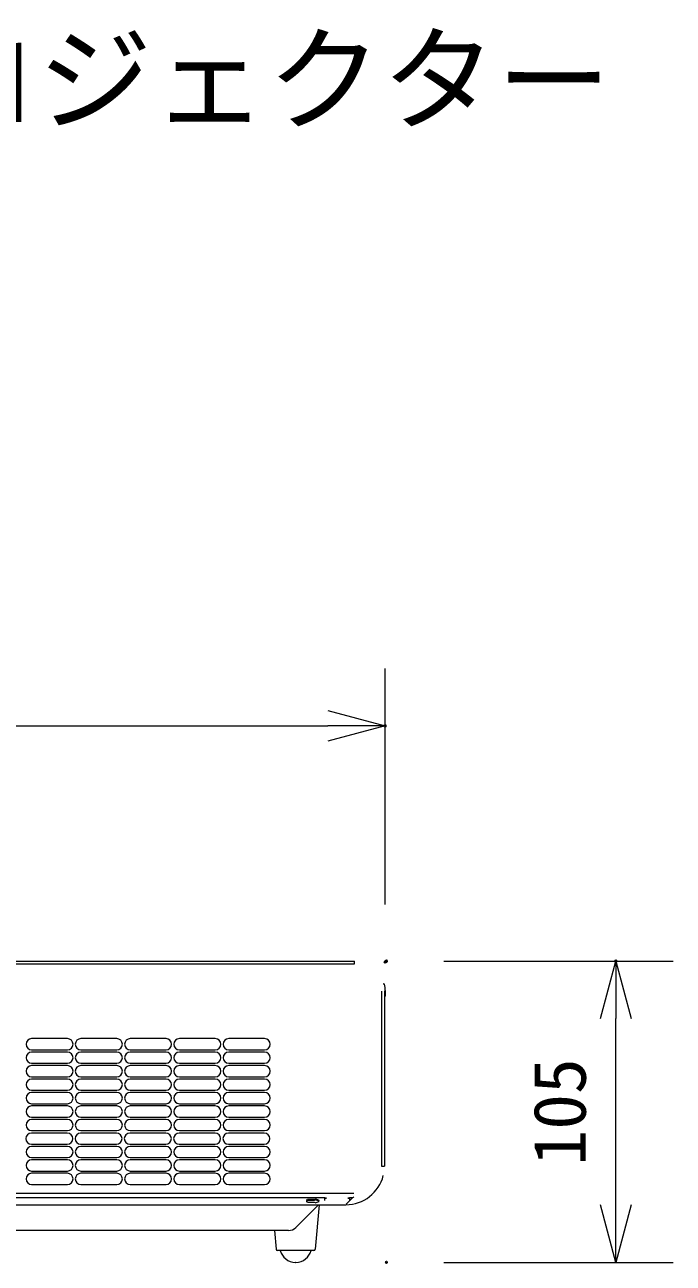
# Model space of a CAD drawing. Units: millimetres, scale not verified. Extents: x -63 to 62, y -57 to 57.
# Drawn here: x -19.97 to 2.64, y 13.52 to 56.69 of the extents above; entities that cross this region are included whole.
import ezdxf
from ezdxf.enums import TextEntityAlignment as Align

# ---------------------------------------------------------------- set-up
doc = ezdxf.new("R2010")
doc.units = ezdxf.units.MM
doc.header["$LTSCALE"] = 0.125
doc.header["$PDMODE"] = 32
doc.header["$PDSIZE"] = 0.0625
for name, color, linetype, lineweight in [('0-0_0', 7, 'Continuous', 9), ('0-3_GAIKEI', 1, 'Continuous', 18), ('0-6_SUNPO', 7, 'Continuous', 9)]:
    doc.layers.add(name, color=color, linetype=linetype, lineweight=lineweight)
doc.layers.add('0-2_MOJI1', color=7, linetype='Continuous')
doc.layers.add('0-5_DEFPOINTS', color=7, linetype='Continuous')
doc.styles.add('ＭＳ ゴシック', font='')
doc.styles.get('ＭＳ ゴシック').set_extended_font_data('MS Gothic')

# ---------------------------------------------------------------- blocks, each defined once
blk = doc.blocks.new('_OPEN30')
at = {"layer": '0-0_0'}
blk.add_line((0, 0), (-1, 0), dxfattribs=at)
blk.add_lwpolyline([(-1, 0.26795), (0, 0), (-1, -0.26795)], dxfattribs=at)
blk = doc.blocks.new('D5')
at = {"layer": '0-5_DEFPOINTS'}
for p in [(-10.1879, 18.1386), (-2.1879, 18.1386), (-10.1879, 7.6386)]:
    blk.add_point(p, dxfattribs=at)
at = {"layer": '0-6_SUNPO'}
for p, q in [((-8.1879, 18.1386), (-0.1879, 18.1386)), ((-2.1879, 9.6386), (-2.1879, 16.1386)), ((-8.1879, 7.6386), (-0.1879, 7.6386))]:
    blk.add_line(p, q, dxfattribs=at)
at = {"layer": '0-6_SUNPO', "xscale": 2, "yscale": 2}
for p, rotation in [((-2.1879, 18.1386), 90), ((-2.1879, 7.6386), 270)]:
    blk.add_blockref('_OPEN30', p, dxfattribs=dict(at, rotation=rotation))
at = {"layer": '0-6_SUNPO', "style": 'ＭＳ ゴシック'}
blk.add_text('105', height=1.833, rotation=90, dxfattribs=at).set_placement((-2.6879, 11.0136), align=Align.BOTTOM_LEFT)
blk = doc.blocks.new('D4')
at = {"layer": '0-5_DEFPOINTS'}
for p in [(-10.2313, 26.3393), (-45.1313, 18.1083), (-10.2313, 18.1083)]:
    blk.add_point(p, dxfattribs=at)
at = {"layer": '0-6_SUNPO'}
for p, q in [((-45.1313, 20.1083), (-45.1313, 28.3393)), ((-10.2313, 20.1083), (-10.2313, 28.3393)), ((-43.1313, 26.3393), (-12.2313, 26.3393))]:
    blk.add_line(p, q, dxfattribs=at)
at = {"layer": '0-6_SUNPO', "xscale": 2, "yscale": 2, "rotation": 180}
blk.add_blockref('_OPEN30', (-45.1313, 26.3393), dxfattribs=at)
at = {"layer": '0-6_SUNPO', "xscale": 2, "yscale": 2}
blk.add_blockref('_OPEN30', (-10.2313, 26.3393), dxfattribs=at)
at = {"layer": '0-6_SUNPO', "style": 'ＭＳ ゴシック'}
blk.add_text('349', height=1.833, dxfattribs=at).set_placement((-29.5563, 26.8393), align=Align.BOTTOM_LEFT)

msp = doc.modelspace()

# ---------------------------------------------------------------- linework, layer by layer
at = {"layer": '0-3_GAIKEI', "color": 7}
for p, q in [((-41.2479, 24.0542), (-8.4791, 24.0542)), ((-7.4301, 23.0052), (-7.4301, 16.911)), ((-22.9384, 15.5623), (-8.7788, 15.5623)), ((-9.7279, 15.5623), (-10.5247, 14.7655)), ((-9.7079, 15.5623), (-9.8438, 14.0094)), ((-10.7719, 14.6631), (-21.7552, 14.6631)), ((-11.2677, 14.6631), (-11.2105, 14.0094)), ((-9.8936, 13.9638), (-11.1608, 13.9638)), ((-10.5172, 13.5542), (-10.5372, 13.5542))]:
    msp.add_line(p, q, dxfattribs=at)
at = {"layer": '0-3_GAIKEI'}
for p, q in [((-41.2479, 23.9543), (-8.4791, 23.9543)), ((-8.4791, 23.9543), (-8.4791, 24.0542)), ((-7.53, 23.0052), (-7.53, 16.911)), ((-7.4294, 23.2562), (-7.472, 23.2599)), ((-7.4278, 23.249), (-7.4698, 23.251)), ((-7.4012, 23.0546), (-7.4353, 23.0562)), ((-7.4005, 23.0356), (-7.4329, 23.0341)), ((-7.4301, 23.0052), (-7.4001, 23.0066)), ((-7.4001, 22.833), (-7.4001, 23.0066)), ((-7.4001, 22.8407), (-7.4301, 22.8392)), ((-7.4001, 22.833), (-7.4301, 22.8304)), ((-18.4846, 21.3524), (-19.7334, 21.3524)), ((-16.7662, 21.3524), (-18.015, 21.3524)), ((-15.0479, 21.3524), (-16.2967, 21.3524)), ((-13.3295, 21.3524), (-14.5783, 21.3524)), ((-11.6111, 21.3524), (-12.8599, 21.3524)), ((-19.7334, 20.9615), (-18.4846, 20.9615)), ((-18.4846, 20.8828), (-19.7334, 20.8828)), ((-18.015, 20.9615), (-16.7662, 20.9615)), ((-16.7662, 20.8828), (-18.015, 20.8828)), ((-16.2967, 20.9615), (-15.0479, 20.9615)), ((-15.0479, 20.8828), (-16.2967, 20.8828)), ((-14.5783, 20.9615), (-13.3295, 20.9615)), ((-13.3295, 20.8828), (-14.5783, 20.8828)), ((-12.8599, 20.9615), (-11.6111, 20.9615)), ((-11.6111, 20.8828), (-12.8599, 20.8828)), ((-19.7334, 20.492), (-18.4846, 20.492)), ((-18.4846, 20.4133), (-19.7334, 20.4133)), ((-18.015, 20.492), (-16.7662, 20.492)), ((-16.7662, 20.4133), (-18.015, 20.4133)), ((-16.2967, 20.492), (-15.0479, 20.492)), ((-15.0479, 20.4133), (-16.2967, 20.4133)), ((-14.5783, 20.492), (-13.3295, 20.492)), ((-13.3295, 20.4133), (-14.5783, 20.4133)), ((-12.8599, 20.492), (-11.6111, 20.492)), ((-11.6111, 20.4133), (-12.8599, 20.4133)), ((-19.7334, 20.0224), (-18.4846, 20.0224)), ((-18.4846, 19.9437), (-19.7334, 19.9437)), ((-18.015, 20.0224), (-16.7662, 20.0224)), ((-16.7662, 19.9437), (-18.015, 19.9437)), ((-16.2967, 20.0224), (-15.0479, 20.0224)), ((-15.0479, 19.9437), (-16.2967, 19.9437)), ((-14.5783, 20.0224), (-13.3295, 20.0224)), ((-13.3295, 19.9437), (-14.5783, 19.9437)), ((-12.8599, 20.0224), (-11.6111, 20.0224)), ((-11.6111, 19.9437), (-12.8599, 19.9437)), ((-19.7334, 19.5529), (-18.4846, 19.5529)), ((-18.4846, 19.4741), (-19.7334, 19.4741)), ((-18.015, 19.5529), (-16.7662, 19.5529)), ((-16.7662, 19.4741), (-18.015, 19.4741)), ((-16.2967, 19.5529), (-15.0479, 19.5529)), ((-15.0479, 19.4741), (-16.2967, 19.4741)), ((-14.5783, 19.5529), (-13.3295, 19.5529)), ((-13.3295, 19.4741), (-14.5783, 19.4741)), ((-12.8599, 19.5529), (-11.6111, 19.5529)), ((-11.6111, 19.4741), (-12.8599, 19.4741)), ((-19.7334, 19.0833), (-18.4846, 19.0833)), ((-18.4846, 19.0046), (-19.7334, 19.0046)), ((-18.015, 19.0833), (-16.7662, 19.0833)), ((-16.7662, 19.0046), (-18.015, 19.0046)), ((-16.2967, 19.0833), (-15.0479, 19.0833)), ((-15.0479, 19.0046), (-16.2967, 19.0046)), ((-14.5783, 19.0833), (-13.3295, 19.0833)), ((-13.3295, 19.0046), (-14.5783, 19.0046)), ((-12.8599, 19.0833), (-11.6111, 19.0833)), ((-11.6111, 19.0046), (-12.8599, 19.0046)), ((-19.7334, 18.6138), (-18.4846, 18.6138)), ((-18.015, 18.6138), (-16.7662, 18.6138)), ((-16.2967, 18.6138), (-15.0479, 18.6138)), ((-14.5783, 18.6138), (-13.3295, 18.6138)), ((-12.8599, 18.6138), (-11.6111, 18.6138)), ((-18.4846, 18.535), (-19.7334, 18.535)), ((-19.7334, 18.1442), (-18.4846, 18.1442)), ((-16.7662, 18.535), (-18.015, 18.535)), ((-18.015, 18.1442), (-16.7662, 18.1442)), ((-15.0479, 18.535), (-16.2967, 18.535)), ((-16.2967, 18.1442), (-15.0479, 18.1442)), ((-13.3295, 18.535), (-14.5783, 18.535)), ((-14.5783, 18.1442), (-13.3295, 18.1442)), ((-11.6111, 18.535), (-12.8599, 18.535)), ((-12.8599, 18.1442), (-11.6111, 18.1442)), ((-18.494, 18.0616), (-19.7428, 18.0616)), ((-16.7756, 18.0616), (-18.0245, 18.0616)), ((-15.0573, 18.0616), (-16.3061, 18.0616)), ((-13.3389, 18.0616), (-14.5877, 18.0616)), ((-11.6206, 18.0616), (-12.8694, 18.0616)), ((-19.7428, 17.6708), (-18.494, 17.6708)), ((-18.4846, 17.5959), (-19.7334, 17.5959)), ((-18.0245, 17.6708), (-16.7756, 17.6708)), ((-16.7662, 17.5959), (-18.015, 17.5959)), ((-16.3061, 17.6708), (-15.0573, 17.6708)), ((-15.0479, 17.5959), (-16.2967, 17.5959)), ((-14.5877, 17.6708), (-13.3389, 17.6708)), ((-13.3295, 17.5959), (-14.5783, 17.5959)), ((-12.8694, 17.6708), (-11.6206, 17.6708)), ((-11.6111, 17.5959), (-12.8599, 17.5959)), ((-19.7334, 17.2051), (-18.4846, 17.2051)), ((-18.4846, 17.1264), (-19.7334, 17.1264)), ((-18.015, 17.2051), (-16.7662, 17.2051)), ((-16.7662, 17.1264), (-18.015, 17.1264)), ((-16.2967, 17.2051), (-15.0479, 17.2051)), ((-15.0479, 17.1264), (-16.2967, 17.1264)), ((-14.5783, 17.2051), (-13.3295, 17.2051)), ((-13.3295, 17.1264), (-14.5783, 17.1264)), ((-12.8599, 17.2051), (-11.6111, 17.2051)), ((-11.6111, 17.1264), (-12.8599, 17.1264)), ((-7.53, 16.911), (-7.4301, 16.911)), ((-19.7334, 16.7356), (-18.4846, 16.7356)), ((-18.4846, 16.6568), (-19.7334, 16.6568)), ((-18.015, 16.7356), (-16.7662, 16.7356)), ((-16.7662, 16.6568), (-18.015, 16.6568)), ((-16.2967, 16.7356), (-15.0479, 16.7356)), ((-15.0479, 16.6568), (-16.2967, 16.6568)), ((-14.5783, 16.7356), (-13.3295, 16.7356)), ((-13.3295, 16.6568), (-14.5783, 16.6568)), ((-12.8599, 16.7356), (-11.6111, 16.7356)), ((-11.6111, 16.6568), (-12.8599, 16.6568)), ((-19.7334, 16.266), (-18.4846, 16.266)), ((-18.015, 16.266), (-16.7662, 16.266)), ((-16.2967, 16.266), (-15.0479, 16.266)), ((-14.5783, 16.266), (-13.3295, 16.266)), ((-12.8599, 16.266), (-11.6111, 16.266)), ((-7.5851, 16.2832), (-7.5852, 16.2831)), ((-41.2229, 15.9619), (-8.5041, 15.9619)), ((-41.196, 15.8101), (-9.51, 15.8101)), ((-10.1375, 15.7396), (-10.1375, 15.6847)), ((-10.1348, 15.7087), (-10.1375, 15.7396)), ((-10.1348, 15.6538), (-10.1375, 15.6847)), ((-10.1348, 15.7087), (-10.1348, 15.6538)), ((-10.1176, 15.713), (-10.1176, 15.7446)), ((-9.8778, 15.7446), (-10.1176, 15.7446)), ((-9.8751, 15.713), (-10.1176, 15.713)), ((-10.1176, 15.6494), (-9.8751, 15.6494)), ((-9.8778, 15.7608), (-9.8778, 15.7446)), ((-9.8751, 15.7299), (-9.8778, 15.7608)), ((-9.8751, 15.713), (-9.8778, 15.7446)), ((-9.8751, 15.7299), (-9.8751, 15.713)), ((-9.8751, 15.6494), (-9.8751, 15.6325)), ((-9.8435, 15.7323), (-9.8412, 15.7636)), ((-9.7136, 15.6836), (-9.8435, 15.7323)), ((-9.8434, 15.6301), (-9.7135, 15.6788)), ((-9.7113, 15.7149), (-9.8412, 15.7636)), ((-9.7136, 15.6836), (-9.7113, 15.7149)), ((-9.7106, 15.6811), (-9.708, 15.712)), ((-9.5108, 15.7152), (-9.51, 15.8101)), ((-9.4609, 15.7632), (-9.4604, 15.8176)), ((-8.531, 15.8101), (-8.7639, 15.5772)), ((-8.6967, 15.8176), (-8.6962, 15.7632)), ((-8.6471, 15.8101), (-8.6463, 15.7152)), ((-8.6471, 15.8101), (-8.531, 15.8101)), ((-8.5041, 15.837), (-8.5235, 15.8176))]:
    msp.add_line(p, q, dxfattribs=at)
for centre, radius, start, end in [((-8.4791, 23.0065), 1.079, 0, 13.38216), ((-19.7334, 21.1569), 0.1954, 90, 270), ((-18.4846, 21.1569), 0.1954, 270, 90), ((-18.015, 21.1569), 0.1954, 90, 270), ((-16.7662, 21.1569), 0.1954, 270, 90), ((-16.2967, 21.1569), 0.1954, 90, 270), ((-15.0479, 21.1569), 0.1954, 270, 90), ((-14.5783, 21.1569), 0.1954, 90, 270), ((-13.3295, 21.1569), 0.1954, 270, 90), ((-12.8599, 21.1569), 0.1954, 90, 270), ((-11.6111, 21.1569), 0.1954, 270, 90), ((-19.7334, 20.6874), 0.1954, 90, 270), ((-18.4846, 20.6874), 0.1954, 270, 90), ((-18.015, 20.6874), 0.1954, 90, 270), ((-16.7662, 20.6874), 0.1954, 270, 90), ((-16.2967, 20.6874), 0.1954, 90, 270), ((-15.0479, 20.6874), 0.1954, 270, 90), ((-14.5783, 20.6874), 0.1954, 90, 270), ((-13.3295, 20.6874), 0.1954, 270, 90), ((-12.8599, 20.6874), 0.1954, 90, 270), ((-11.6111, 20.6874), 0.1954, 270, 90), ((-19.7334, 20.2178), 0.1954, 90, 270), ((-18.4846, 20.2178), 0.1954, 270, 90), ((-18.015, 20.2178), 0.1954, 90, 270), ((-16.7662, 20.2178), 0.1954, 270, 90), ((-16.2967, 20.2178), 0.1954, 90, 270), ((-15.0479, 20.2178), 0.1954, 270, 90), ((-14.5783, 20.2178), 0.1954, 90, 270), ((-13.3295, 20.2178), 0.1954, 270, 90), ((-12.8599, 20.2178), 0.1954, 90, 270), ((-11.6111, 20.2178), 0.1954, 270, 90), ((-19.7334, 19.7483), 0.1954, 90, 270), ((-18.4846, 19.7483), 0.1954, 270, 90), ((-18.015, 19.7483), 0.1954, 90, 270), ((-16.7662, 19.7483), 0.1954, 270, 90), ((-16.2967, 19.7483), 0.1954, 90, 270), ((-15.0479, 19.7483), 0.1954, 270, 90), ((-14.5783, 19.7483), 0.1954, 90, 270), ((-13.3295, 19.7483), 0.1954, 270, 90), ((-12.8599, 19.7483), 0.1954, 90, 270), ((-11.6111, 19.7483), 0.1954, 270, 90), ((-19.7334, 19.2787), 0.1954, 90, 270), ((-18.4846, 19.2787), 0.1954, 270, 90), ((-18.015, 19.2787), 0.1954, 90, 270), ((-16.7662, 19.2787), 0.1954, 270, 90), ((-16.2967, 19.2787), 0.1954, 90, 270), ((-15.0479, 19.2787), 0.1954, 270, 90), ((-14.5783, 19.2787), 0.1954, 90, 270), ((-13.3295, 19.2787), 0.1954, 270, 90), ((-12.8599, 19.2787), 0.1954, 90, 270), ((-11.6111, 19.2787), 0.1954, 270, 90), ((-19.7334, 18.8092), 0.1954, 90, 270), ((-18.4846, 18.8092), 0.1954, 270, 90), ((-18.015, 18.8092), 0.1954, 90, 270), ((-16.7662, 18.8092), 0.1954, 270, 90), ((-16.2967, 18.8092), 0.1954, 90, 270), ((-15.0479, 18.8092), 0.1954, 270, 90), ((-14.5783, 18.8092), 0.1954, 90, 270), ((-13.3295, 18.8092), 0.1954, 270, 90), ((-12.8599, 18.8092), 0.1954, 90, 270), ((-11.6111, 18.8092), 0.1954, 270, 90), ((-19.7334, 18.3396), 0.1954, 90, 270), ((-18.4846, 18.3396), 0.1954, 270, 90), ((-18.015, 18.3396), 0.1954, 90, 270), ((-16.7662, 18.3396), 0.1954, 270, 90), ((-16.2967, 18.3396), 0.1954, 90, 270), ((-15.0479, 18.3396), 0.1954, 270, 90), ((-14.5783, 18.3396), 0.1954, 90, 270), ((-13.3295, 18.3396), 0.1954, 270, 90), ((-12.8599, 18.3396), 0.1954, 90, 270), ((-11.6111, 18.3396), 0.1954, 270, 90), ((-19.7428, 17.8662), 0.1954, 90, 270), ((-18.494, 17.8662), 0.1954, 270, 90), ((-18.0245, 17.8662), 0.1954, 90, 270), ((-16.7756, 17.8662), 0.1954, 270, 90), ((-16.3061, 17.8662), 0.1954, 90, 270), ((-15.0573, 17.8662), 0.1954, 270, 90), ((-14.5877, 17.8662), 0.1954, 90, 270), ((-13.3389, 17.8662), 0.1954, 270, 90), ((-12.8694, 17.8662), 0.1954, 90, 270), ((-11.6206, 17.8662), 0.1954, 270, 90), ((-19.7334, 17.4005), 0.1954, 90, 270), ((-18.4846, 17.4005), 0.1954, 270, 90), ((-18.015, 17.4005), 0.1954, 90, 270), ((-16.7662, 17.4005), 0.1954, 270, 90), ((-16.2967, 17.4005), 0.1954, 90, 270), ((-15.0479, 17.4005), 0.1954, 270, 90), ((-14.5783, 17.4005), 0.1954, 90, 270), ((-13.3295, 17.4005), 0.1954, 270, 90), ((-12.8599, 17.4005), 0.1954, 90, 270), ((-11.6111, 17.4005), 0.1954, 270, 90), ((-19.7334, 16.931), 0.1954, 90, 270), ((-18.4846, 16.931), 0.1954, 270, 90), ((-18.015, 16.931), 0.1954, 90, 270), ((-16.7662, 16.931), 0.1954, 270, 90), ((-16.2967, 16.931), 0.1954, 90, 270), ((-15.0479, 16.931), 0.1954, 270, 90), ((-14.5783, 16.931), 0.1954, 90, 270), ((-13.3295, 16.931), 0.1954, 270, 90), ((-12.8599, 16.931), 0.1954, 90, 270), ((-11.6111, 16.931), 0.1954, 270, 90), ((-19.7334, 16.4614), 0.1954, 90, 270), ((-18.4846, 16.4614), 0.1954, 270, 90), ((-18.015, 16.4614), 0.1954, 90, 270), ((-16.7662, 16.4614), 0.1954, 270, 90), ((-16.2967, 16.4614), 0.1954, 90, 270), ((-15.0479, 16.4614), 0.1954, 270, 90), ((-14.5783, 16.4614), 0.1954, 90, 270), ((-13.3295, 16.4614), 0.1954, 270, 90), ((-12.8599, 16.4614), 0.1954, 90, 270), ((-11.6111, 16.4614), 0.1954, 270, 90)]:
    msp.add_arc(centre, radius, start, end, dxfattribs=at)
at = {"layer": '0-3_GAIKEI', "color": 7}
for centre, radius, start, end in [((-8.7788, 16.911), 1.3487, 269.99999, 345.81301), ((-10.7719, 15.0128), 0.3497, 270, 315), ((-11.1608, 14.0137), 0.05, 185, 270), ((-10.5272, 14.1137), 0.5596, 195.59415, 268.97697), ((-10.5272, 14.1137), 0.5596, 271.02303, 344.40585), ((-9.8936, 14.0137), 0.05, 270, 355)]:
    msp.add_arc(centre, radius, start, end, dxfattribs=at)

# ---------------------------------------------------------------- block references
at = {"layer": '0-6_SUNPO'}
for name in ['D4', 'D5']:
    msp.add_blockref(name, (2.8244, 5.9156), dxfattribs=at)

# ---------------------------------------------------------------- texts
at = {"layer": '0-2_MOJI1', "style": 'ＭＳ ゴシック'}
msp.add_text('液晶プロジェクター', height=2.933, dxfattribs=at).set_placement((-35.5314, 52.4496), align=Align.BOTTOM_LEFT)

doc.saveas('drawing.dxf')
